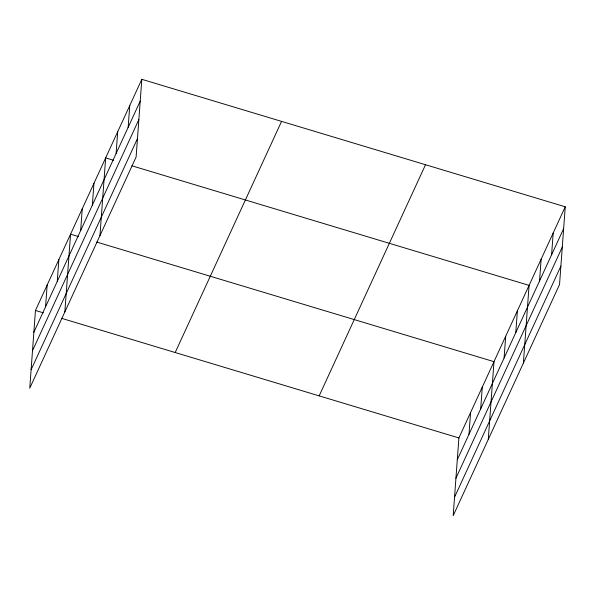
<?xml version="1.0" encoding="UTF-8"?>
<svg xmlns="http://www.w3.org/2000/svg" width="595" height="595" viewBox="0 0 595 595"><rect width="100%" height="100%" fill="white"/><g stroke="black" fill="none" stroke-linecap="round" stroke-linejoin="round"><path stroke-width="0.89" d="M141.818 79.314L35.462 310.456L29.75 388.2L136.106 157.058L141.818 79.314L565.25 206.8L559.538 284.544L453.182 515.687L458.894 437.942L565.25 206.8M45.562 306.819L47.161 285.035M57.261 281.39L58.86 259.606M64.848 311.929L70.56 234.177L78.421 236.542M80.66 230.54L82.259 208.756M92.359 205.111L93.958 183.327M99.945 235.65L105.657 157.898L113.519 160.271M116.107 153.495L117.713 131.703M128.163 127.293L129.762 105.508M468.994 434.305L470.593 412.521M480.693 408.877L482.292 387.092M488.279 439.407L493.991 361.663L96.754 242.068M504.091 358.026L505.69 336.242M515.791 332.598L517.39 310.813M523.377 363.136L529.089 285.384L131.859 165.789M539.539 280.981L541.145 259.189M551.595 254.779L553.194 232.995M33.863 332.248L140.219 101.098M32.502 350.715L138.866 119.565M31.104 369.74L137.467 138.59M175.19 352.53L281.554 121.38M319.158 395.876L425.514 164.726M457.287 459.734L563.651 228.584M455.934 478.194L562.297 247.051M454.535 497.227L560.899 266.077M35.462 310.456L43.316 312.821M61.657 318.347L458.894 437.942"/></g></svg>
